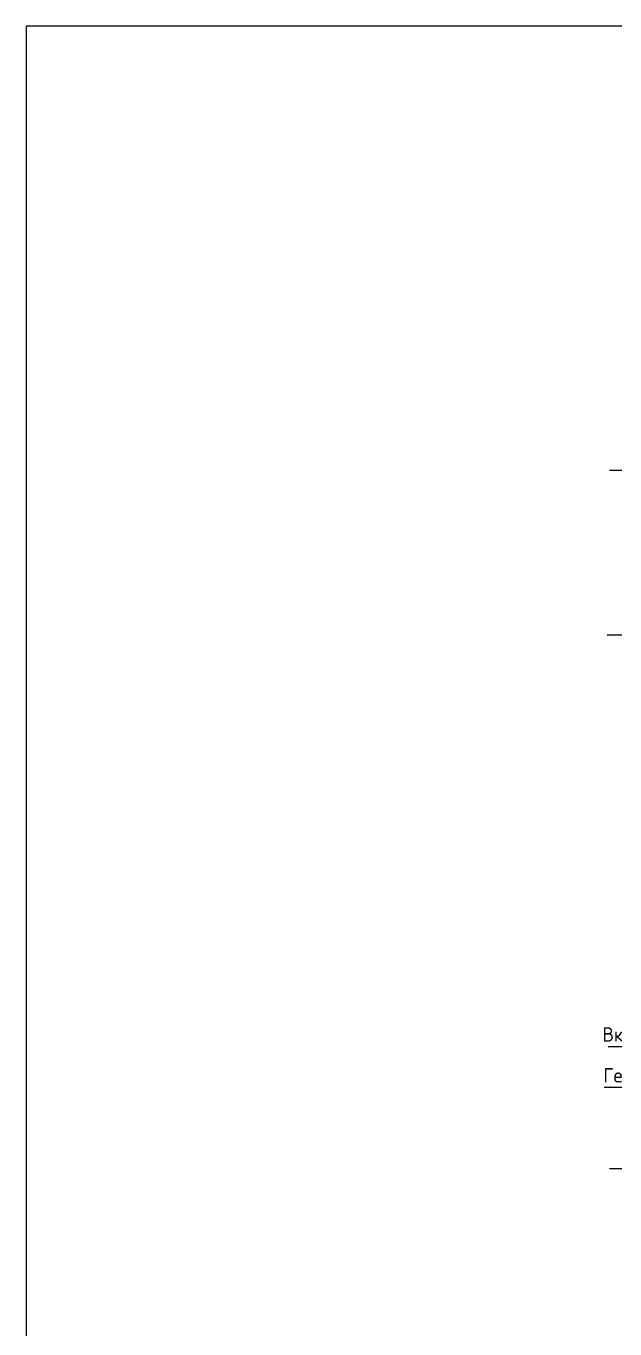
# Model space of a CAD drawing. Header units: millimetres. Extents: x -10163 to 1081624, y -5450 to 417560.
# Drawn here: x 460075 to 474504, y 87527 to 119433 of the extents above; entities that cross this region are included whole.
import ezdxf
from ezdxf.enums import TextEntityAlignment as Align

# ---------------------------------------------------------------- set-up
doc = ezdxf.new("R2010")
doc.units = ezdxf.units.MM
doc.layers.add('0разрез', color=7, linetype='Continuous')
doc.layers.add('ВЫНОСКИ_Р_СТ', color=130, linetype='Continuous')
doc.styles.add('GOST-2.304_Type-B', font='GOST Common.ttf')

msp = doc.modelspace()

# ---------------------------------------------------------------- linework, layer by layer
for p, q in [((478817.382, 108551.746), (474370.352, 108551.746)), ((478817.382, 91446.413), (474370.352, 91446.413))]:
    msp.add_line(p, q)
at = {"ltscale": 10}
msp.add_lwpolyline([(460075.002, 42817.269), (503181.543, 42817.269), (503181.543, 119433.344), (460075.002, 119433.344)], close=True, dxfattribs=at)
at = {"layer": '0разрез'}
msp.add_line((481231.415, 104519.376), (474310.962, 104519.376), dxfattribs=at)
for points in [[(483785.483, 92934.667), (481230.002, 94437.306), (474336.469, 94437.306)], [(481931.887, 92998.23), (481252.369, 93437.475), (474237.059, 93437.475)]]:
    msp.add_lwpolyline(points, dxfattribs=at)

# ---------------------------------------------------------------- texts
at = {"layer": 'ВЫНОСКИ_Р_СТ', "color": 0, "style": 'GOST-2.304_Type-B'}
for s, p in [('Вкладыш из пенополистирола', (474199.04, 94458.644)), ('Герметизирующий упругий жгут', (474221.407, 93458.813))]:
    msp.add_text(s, height=350, dxfattribs=at).set_placement(p, align=Align.BOTTOM_LEFT)

doc.saveas('drawing.dxf')
